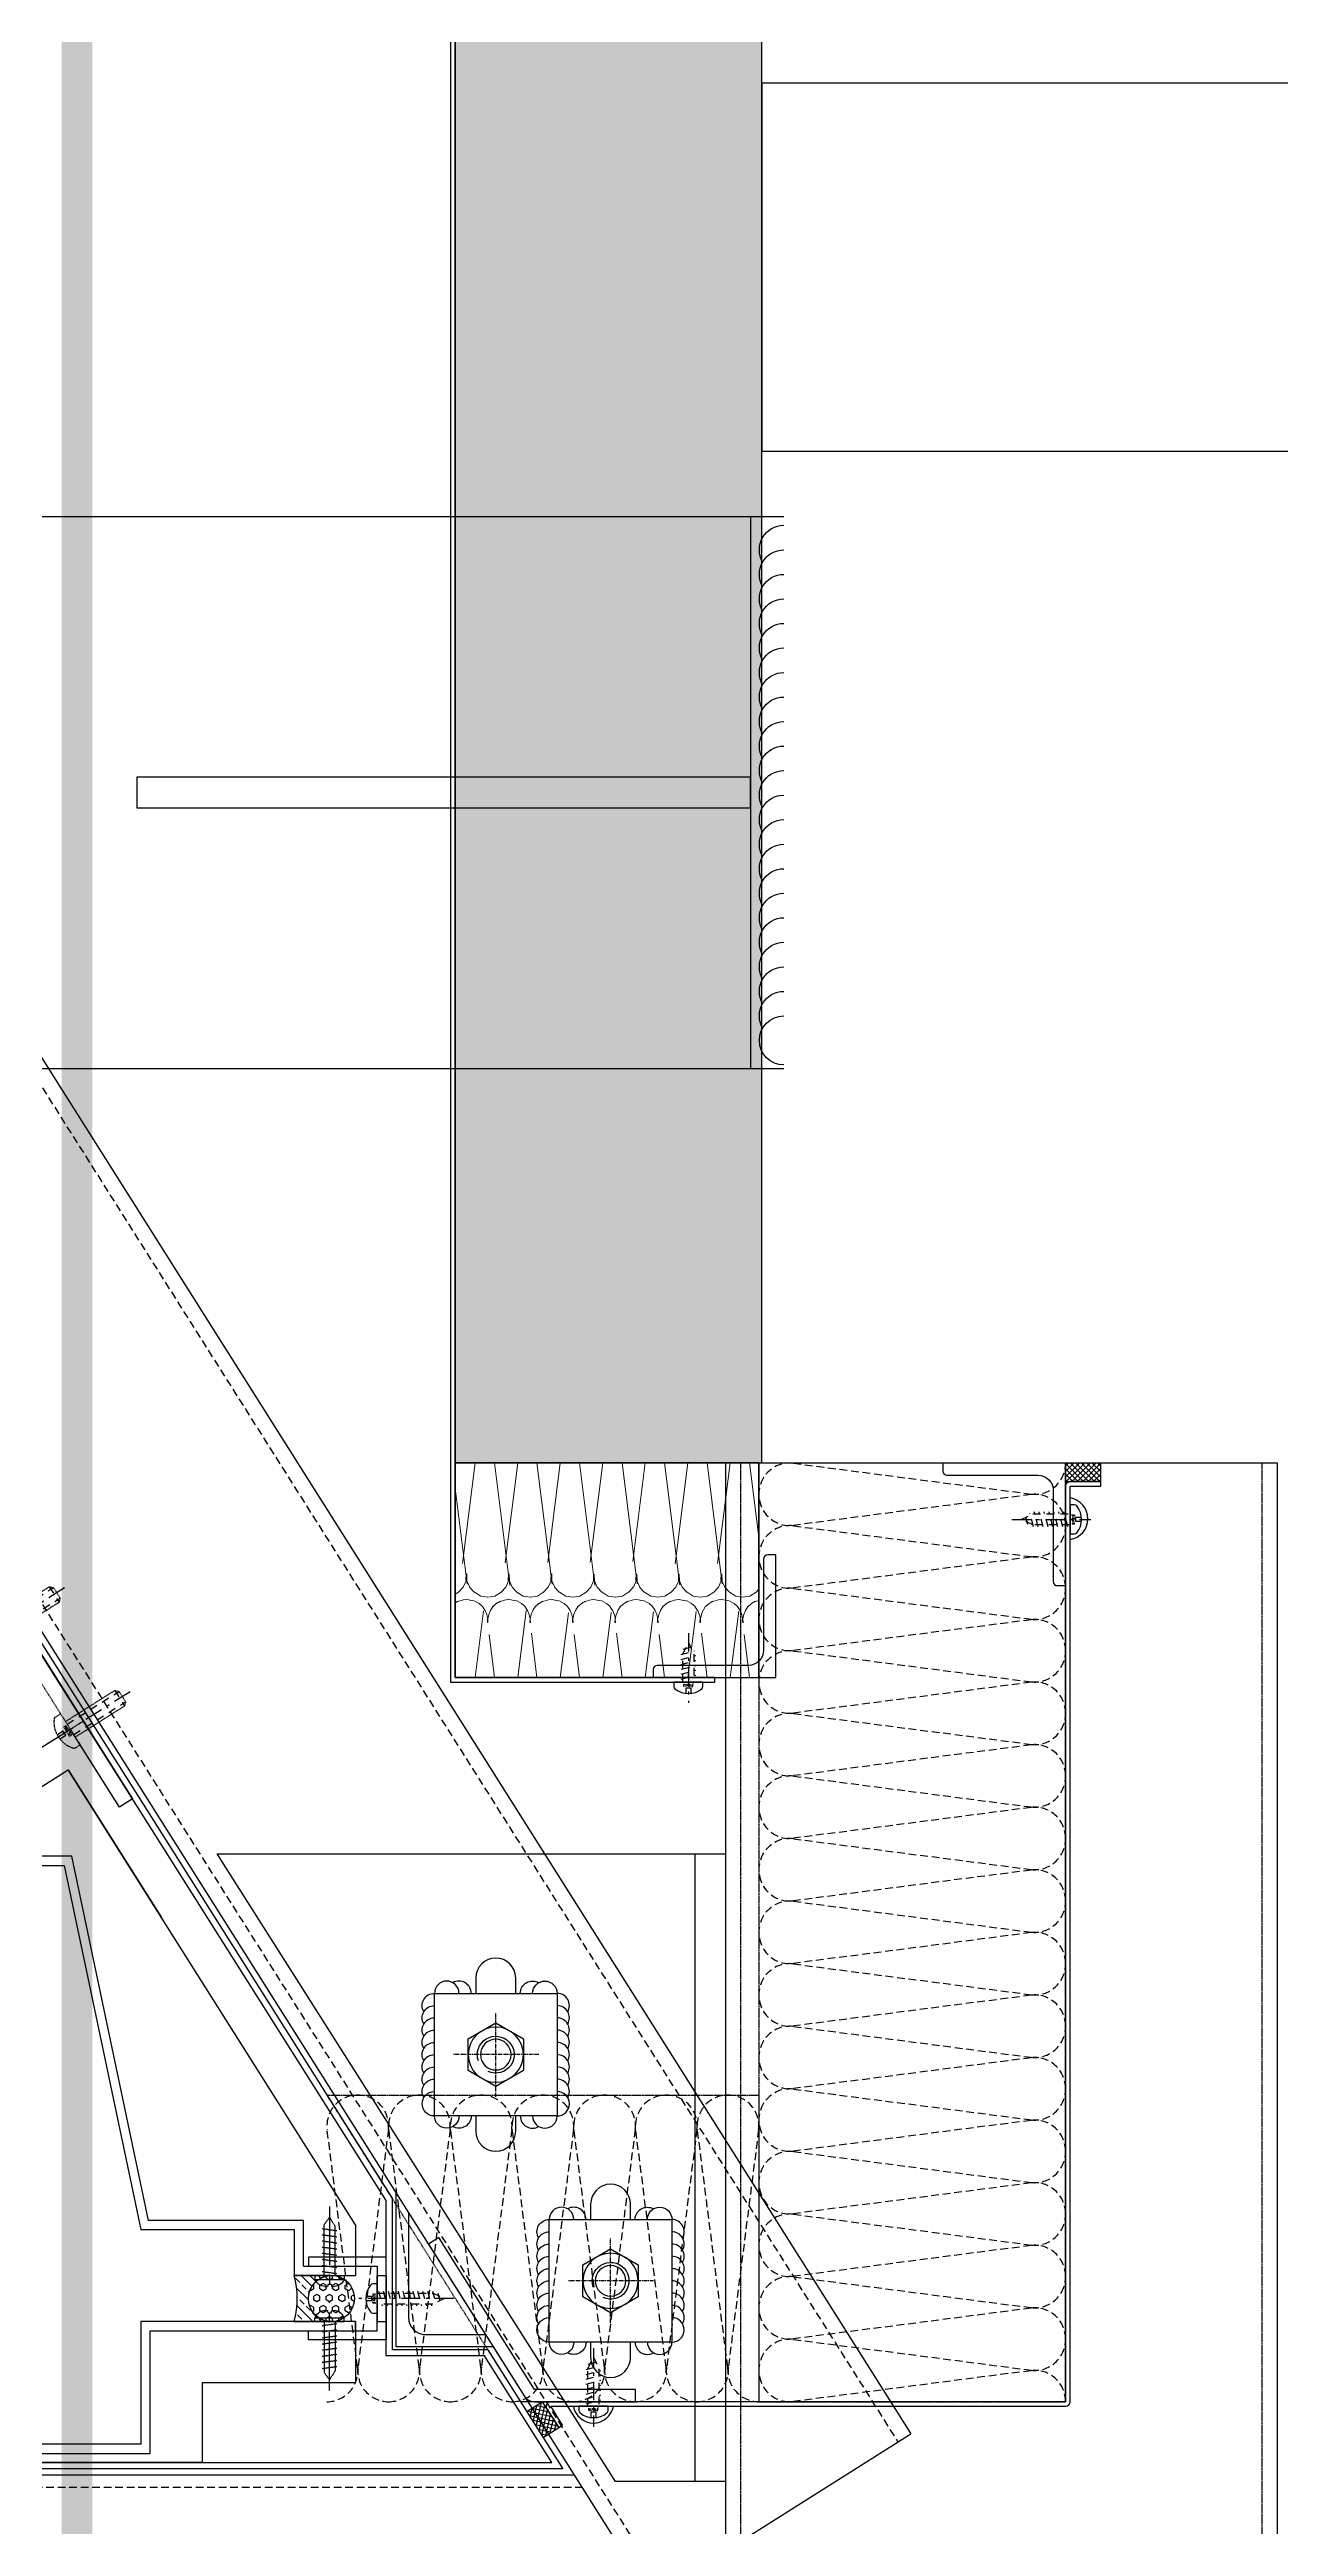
# Model space of a CAD drawing. Header units: millimetres. Extents: x 0 to 119933, y -45162 to 41221.
# Drawn here: x 40557 to 40958, y 7397 to 8205 of the extents above; entities that cross this region are included whole.
import ezdxf
from ezdxf.enums import TextEntityAlignment as Align
from ezdxf.xclip import XClip

# ---------------------------------------------------------------- set-up
doc = ezdxf.new("R2010")
doc.units = ezdxf.units.MM
doc.header["$XCLIPFRAME"] = 0
for name, pattern in [('ACAD_ISO04W100', [30, 24, -3, 0, -3]), ('CENTER', [2, 1.25, -0.25, 0.25, -0.25]), ('CENTER-PISA', [11, 6, -2, 1, -2]), ('CENTER2', [28.575000000000003, 19.05, -3.175, 3.175, -3.175]), ('FT_HIDDEN', [3, 1.5, -1.5]), ('HIDDEN', [0.375, 0.25, -0.125]), ('HIDDEN-PISA', [4.5, 2.5, -2]), ('HIDDEN2', [0.1875, 0.125, -0.0625])]:
    doc.linetypes.add(name, pattern=pattern)
doc.layers.get('DEFPOINTS').update_dxf_attribs({"color": 166})
for name, color, linetype in [('01', 1, 'Continuous'), ('AIX', 9, 'CENTER'), ('AXIS', 1, 'ACAD_ISO04W100'), ('BOLT', 32, 'Continuous'), ('CASTFIX', 1, 'Continuous'), ('CW', 4, 'Continuous'), ('F-Alum', 4, 'Continuous'), ('F-Bolt', 32, 'Continuous'), ('F-Misc', 8, 'Continuous'), ('F-SSTEEL', 3, 'Continuous'), ('F-steel', 3, 'Continuous'), ('F_ALUM', 4, 'Continuous'), ('F_CONC', 7, 'Continuous'), ('F_FIXS', 1, 'Continuous'), ('F_INSU', 8, 'Continuous'), ('F_SEAL', 8, 'Continuous'), ('F_STEL', 3, 'Continuous'), ('HAT', 155, 'Continuous'), ('Hatch', 8, 'Continuous'), ('HIDDEN', 1, 'HIDDEN'), ('INSUL', 8, 'Continuous'), ('SC', 6, 'Continuous'), ('WELDING VW', 8, 'Continuous')]:
    doc.layers.add(name, color=color, linetype=linetype)
doc.styles.add('ROMANS', font='simplex.shx', dxfattribs={"width": 0.8, "bigfont": 'hztxt.shx'})

# ---------------------------------------------------------------- blocks, each defined once
blk = doc.blocks.new('ding1')
at = {"layer": 'CASTFIX', "color": 9, "linetype": 'CENTER2'}
blk.add_line((1214.680535677697, -4175.415606518631), (1214.680535677697, -4204.300201433828), dxfattribs=at)
at = {"layer": 'CASTFIX', "color": 8, "linetype": 'HIDDEN2'}
for p, q in [((1217.080535677697, -4182.623013990795), (1212.280535677697, -4183.266124916723)), ((1212.880535677697, -4181.857616678883), (1214.680535677697, -4178.922834070187)), ((1212.880535677697, -4197.922834070187), (1212.880535677697, -4181.857616678883)), ((1214.680535677697, -4178.922834070187), (1216.480535677697, -4181.33858421964)), ((1216.480535677697, -4197.922834070187), (1216.480535677697, -4181.33858421964)), ((1217.080535677697, -4184.623013990795), (1212.280535677697, -4185.266124916723)), ((1217.080535677697, -4186.623013990795), (1212.280535677697, -4187.266124916723)), ((1217.080535677697, -4188.623013990795), (1212.280535677697, -4189.266124916723)), ((1217.080535677697, -4190.623013990795), (1212.280535677697, -4191.266124916723)), ((1217.080535677697, -4192.623013990795), (1212.280535677697, -4193.266124916723)), ((1217.080535677697, -4194.623013990795), (1212.280535677697, -4195.266124916723)), ((1217.080535677697, -4196.623013990795), (1212.280535677697, -4197.266124916723))]:
    blk.add_line(p, q, dxfattribs=at)
at = {"layer": 'CASTFIX'}
for p, q in [((1209.930535677697, -4197.922834070187), (1209.930535677697, -4199.172834070187)), ((1219.430535677697, -4197.922834070187), (1209.930535677697, -4197.922834070187)), ((1219.430535677697, -4199.172834070187), (1209.930535677697, -4199.172834070187)), ((1214.18056401238, -4200.722834070186), (1213.980558336815, -4201.472834070186)), ((1215.180564012408, -4200.722834070186), (1214.18056401238, -4200.722834070186)), ((1215.180564012408, -4200.722834070186), (1215.380558336844, -4201.472834070186)), ((1219.430535677697, -4197.922834070187), (1219.430535677697, -4199.172834070187)), ((1213.980558336815, -4201.472834070186), (1213.180535677697, -4201.472834070186)), ((1216.180535677697, -4201.472834070186), (1215.380558336844, -4201.472834070186))]:
    blk.add_line(p, q, dxfattribs=at)
for centre, radius, start, end in [((1213.340443233555, -4197.800682089081), 3.675631999908295, 201.9199292038799, 267.5065728459988), ((1216.020628121838, -4197.800682089082), 3.675631999908523, 272.4934271540012, 338.080070796125)]:
    blk.add_arc(centre, radius, start, end, dxfattribs=at)
blk = doc.blocks.new('*U299')
at = {"layer": 'WELDING VW'}
for centre, start in [((4, 4.996003610813204e-16), 180), ((8, 4.996003610813204e-16), 240), ((12, 4.996003610813204e-16), 240), ((16, 4.996003610813204e-16), 240), ((20, 4.996003610813204e-16), 240), ((24, 4.996003610813204e-16), 240), ((28, 4.996003610813204e-16), 240), ((32, 4.996003610813204e-16), 240), ((36, 4.996003610813204e-16), 240), ((40, 4.996003610813204e-16), 240), ((44, 4.996003610813204e-16), 240), ((48, 4.996003610813204e-16), 240), ((52, 4.996003610813204e-16), 240), ((56, 4.996003610813204e-16), 240), ((60, 4.996003610813204e-16), 240), ((64, 4.996003610813204e-16), 240), ((68, 4.996003610813204e-16), 240), ((72, 4.996003610813204e-16), 240), ((76, 4.996003610813204e-16), 240), ((80, 4.996003610813204e-16), 240), ((84, 4.996003610813204e-16), 240)]:
    blk.add_arc(centre, 4, start, 0, dxfattribs=at)
blk = doc.blocks.new('*U363')
at = {"layer": 'INSUL', "lineweight": 0}
h = blk.add_hatch(dxfattribs=at)
h.set_pattern_fill('岩棉', color=256, scale=99.99999999999997, style=0, pattern_type=2)
h.set_pattern_definition([(171.78891, (53.30000799999998, 199.0476189999999), (-673.201724156126, 100.0000024861342), [3.334188999999999, -696.8453999999997]), (146.908661, (56.22287299999998, 197.1428569999999), (-158.400404383208, 100.0000013838884), [3.488732999999999, -729.1451199999998]), (132.32733, (58.39144999999998, 194.761905), (-178.2004572863524, 199.9999991336095), [3.220505999999999, -673.0857999999997]), (114.796992, (59.71145299999998, 191.9047619999999), (-39.60010136608866, 99.99999941106624), [3.147327999999999, -327.32212]), (91.62022409999996, (59.80573899999999, 188.571429), (-19.80005000361191, 599.9999997105076), [3.334667, -696.9452999999999]), (82.82482490000001, (50.09428599999998, 111.428571), (138.6003494418545, 1099.99999703413), [77.75173799999997, -16250.113]), (97.17517500000001, (69.70576499999997, 111.428571), (-138.600352482837, 1099.999996651516), [77.75173799999997, -16250.113]), (88.37977579999999, (59.99431099999998, 188.571429), (19.80004305400807, 599.9999999021458), [3.334667, -696.9452999999999]), (65.203007, (60.08859699999998, 191.9047619999999), (39.60010129581893, 99.99999955872293), [3.147327999999999, -327.32212]), (47.67266910000001, (61.40860099999998, 194.761905), (178.2004567313951, 199.9999997012696), [3.220505999999999, -673.0857999999998]), (33.09133830000001, (63.57717799999998, 197.1428569999999), (158.4004028750618, 100.0000036376688), [3.488732999999999, -729.1451199999998]), (8.211089519999998, (66.50004199999998, 199.0476189999999), (673.2017245654225, 99.99999981557863), [3.334188999999999, -696.8453999999997]), (87.16616460000002, (49.99999999999999, 109.52381), (19.80004178584671, 300.0000003017781), [1.907093999999999, -398.5826499999998]), (103.901385, (50.47142999999998, 107.619048), (-79.2002026466053, 299.999999628344), [1.962234, -410.1069899999999]), (111.603615, (51.22571699999999, 105.714286), (-19.80005052895802, 99.99999996627344), [2.048674999999999, -105.5067399999999]), (122.761347, (52.45143499999999, 103.809524), (-59.40015357165493, 99.99999895630114), [2.265060999999999, -473.3977299999999]), (138.290552, (54.05429599999999, 102.380952), (-118.8003028617563, 100.0000020556397), [2.147087, -448.74108]), (152.003514, (55.84572899999998, 101.428571), (-178.2004575064848, 99.99999862560195), [2.028856999999999, -424.03119]), (166.477202, (57.82573399999998, 100.952381), (-396.0010138359245, 100.0000032088846), [2.036461999999999, -425.6205499999999]), (167.070755, (59.90002499999999, 100.47619), (-415.8010658158153, 99.99999981188664), [2.128248, -444.8038799999999]), (12.9292444, (59.90002499999999, 100.47619), (415.8010659680222, 99.99999935621646), [2.128248, -444.8038799999999]), (13.5227975, (61.97431599999998, 100.952381), (396.0010147085891, 99.99999975312379), [2.036461999999999, -425.6205499999998]), (27.9964853, (63.95432099999999, 101.428571), (198.0005052749504, 100.0000036439554), [2.028856999999999, -424.03119]), (41.709447, (65.74575499999997, 102.380952), (118.8003019456718, 100.0000029682972), [2.147086999999999, -448.7410799999997]), (57.23865219999999, (67.34861599999998, 103.809524), (198.0005044485323, 300.0000016678518), [2.265060999999999, -473.3977299999999]), (68.396384, (68.57433299999998, 105.714286), (19.80005041478078, 100.0000003570638), [2.048674999999999, -105.50674]), (76.098615, (69.32862099999998, 107.619048), (19.80005075413857, 99.99999951570955), [1.962233999999999, -410.1069899999998]), (92.83383529999998, (69.80005099999998, 109.52381), (-19.80005025124201, 299.9999998913793), [1.907094, -398.5826499999999])])
h.paths.add_polyline_path([(0, 0), (623.4363502484192, 0), (623.4363502484192, 99.99999999999997), (0, 99.99999999999997)])
at = {"layer": 'INSUL'}
blk.add_lwpolyline([(0, 0), (623.4363502484192, 0), (623.4363502484192, 99.99999999999997), (0, 99.99999999999997)], close=True, dxfattribs=at)
blk = doc.blocks.new('*U364')
at = {"layer": 'INSUL', "lineweight": 0}
h = blk.add_hatch(dxfattribs=at)
h.set_pattern_fill('岩棉', color=256, scale=70, style=0, pattern_type=2)
h.set_pattern_definition([(171.78891, (37.3100056, 139.3333333), (-471.2412069092884, 70.000001740294), [2.3339323, -487.79178]), (146.908661, (39.3560111, 137.9999999), (-110.8802830682456, 70.00000096872192), [2.4421131, -510.401584]), (132.32733, (40.874015, 136.3333335), (-124.7403201004468, 139.9999993935267), [2.2543542, -471.16006]), (114.796992, (41.7980171, 134.3333334), (-27.72007095626207, 69.99999958774639), [2.2031296, -229.125484]), (91.62022409999996, (41.8640173, 132.0000003), (-13.86003500252834, 419.9999997973554), [2.3342669, -487.86171]), (82.82482490000001, (35.0660002, 77.9999997), (97.02024460929817, 769.999997923891), [54.4262166, -11375.0791]), (97.17517500000001, (48.7940355, 77.9999997), (-97.02024673798594, 769.9999976560615), [54.4262166, -11375.0791]), (88.37977579999999, (41.9960177, 132.0000003), (13.86003013780565, 419.9999999315021), [2.3342669, -487.86171]), (65.203007, (42.0620179, 134.3333334), (27.72007090707326, 69.99999969110607), [2.2031296, -229.125484]), (47.67266910000001, (42.9860207, 136.3333335), (124.7403197119766, 139.9999997908888), [2.2543542, -471.16006]), (33.09133830000001, (44.5040246, 137.9999999), (110.8802820125433, 70.00000254636815), [2.4421131, -510.401584]), (8.21108952, (46.5500294, 139.3333333), (471.2412071957959, 69.99999987090507), [2.3339323, -487.79178]), (87.16616460000002, (35, 76.666667), (13.8600292500927, 210.0000002112447), [1.3349658, -279.0078549999999]), (103.901385, (35.330001, 75.3333336), (-55.44014185262373, 209.9999997398409), [1.3735638, -287.074893]), (111.603615, (35.8580019, 74.00000019999999), (-13.86003537027062, 69.99999997639142), [1.4340725, -73.85471799999998]), (122.761347, (36.7160045, 72.6666668), (-41.58010750015846, 69.99999926941082), [1.5855427, -331.378411]), (138.290552, (37.8380072, 71.6666664), (-83.16021200322942, 70.00000143894783), [1.5029609, -314.118756]), (152.003514, (39.0920103, 70.9999997), (-124.7403202545394, 69.99999903792138), [1.4201999, -296.8218330000001]), (166.477202, (40.4780138, 70.6666667), (-277.2007096851472, 70.00000224621921), [1.4255234, -297.934385]), (167.070755, (41.9300175, 70.33333300000001), (-291.0607460710708, 69.99999986832067), [1.4897736, -311.362716]), (12.9292444, (41.9300175, 70.33333300000001), (291.0607461776156, 69.99999954935154), [1.4897736, -311.362716]), (13.5227975, (43.3820212, 70.6666667), (277.2007102960125, 69.99999982718667), [1.4255234, -297.934385]), (27.99648529999999, (44.76802470000001, 70.9999997), (138.6003536924653, 70.00000255076881), [1.4201999, -296.8218330000001]), (41.70944699999999, (46.0220285, 71.6666664), (83.16021136197025, 70.00000207780806), [1.5029609, -314.118756]), (57.23865219999999, (47.14403119999999, 72.6666668), (138.6003531139726, 210.0000011674963), [1.5855427, -331.378411]), (68.396384, (48.0020331, 74.00000019999999), (13.86003529034655, 70.00000024994469), [1.4340725, -73.854718]), (76.098615, (48.5300347, 75.3333336), (13.860035527897, 69.9999996609967), [1.3735638, -287.0748929999999]), (92.83383529999998, (48.8600357, 76.666667), (-13.86003517586941, 209.9999999239656), [1.3349658, -279.007855])])
h.paths.add_polyline_path([(0, 0), (99.02631066171114, 0), (99.02631066171114, 70), (0, 70)])
at = {"layer": 'INSUL'}
blk.add_lwpolyline([(0, 0), (99.02631066171114, 0), (99.02631066171114, 70), (0, 70)], close=True, dxfattribs=at)
blk = doc.blocks.new('A$C4B413A4C')
at = {"layer": 'CW'}
for points in [[(529.9999986661132, 39.43024974725267), (-10.45644531300059, 895.152951807715), (-55.73204417759553, 895.152951807715), (-55.73204417759553, 951.9999999572756)], [(-53.73204417759553, 949.9999999572756), (-53.73204417759553, 897.152951807715), (-9.354107939492678, 897.152951807715), (531.9999986661132, 40.00895059014147)], [(519.9999987154733, 8.521456038579345e-07), (449.999998843763, 7.369671948254108e-07), (449.9999989094213, -39.99999926298915), (399.9999990379438, -39.99999934487278), (369.9999990495853, 6.059563020244241e-07), (0, 0), (75.78947368590161, -119.9999998758722), (627.5286704770988, -119.999999156571), (627.5286704644968, -99.99999983853195)], [(624.5286704644968, -99.9999998385465), (624.5286704644968, -116.9999998040585), (77.44297970080515, -116.9999998040585), (5.442979742860189, -2.999999991079676), (368.4999990521756, -2.99999939648842), (398.499999040534, -42.99999934733205), (452.9999989143398, -42.99999925808515), (452.9999988486816, -2.999999258114258), (519.9999987203919, -2.999999176230631), (519.9999987154733, 8.188653737306595e-07)], [(519.9999987154733, 8.188653737306595e-07), (519.9999987483898, -19.99999914837827), (469.9999988765921, -19.99999923027644), (469.9999989422504, -45.9999998385465), (379.4999994044192, -45.9999998385465), (359.9999990669021, -19.9999994104146), (36.28653161900002, -19.99999994056998), (86.81284739740659, -99.99999983853195), (627.5286704644968, -99.9999998385465)], [(634.6002665214764, -93.99999983853195), (270.284532942751, -93.99999983853195), (270.284532942751, -93.99999983853195), (100.1139349924633, -93.99999983853195), (100.1139349924633, -45.99999983853195), (583.9559458300937, -45.9999998385465), (561.9956123513984, -11.2294718674093)], [(563.0979497248773, -9.229471867409302), (587.5845989957452, -47.9999998385465), (102.1139349924633, -47.99999983853195), (102.1139349924633, -91.99999983853195), (268.284532942751, -91.99999983853195), (268.284532942751, -91.99999983853195), (636.6002665214764, -91.99999983853195)]]:
    blk.add_lwpolyline(points, dxfattribs=at)
at = {"layer": 'F-Alum', "color": 8, "linetype": 'HIDDEN', "ltscale": 10}
blk.add_line((104.1139349924633, -53.99999983853195), (593.7395679535402, -53.99999983853195), dxfattribs=at)
at = {"layer": 'F-SSTEEL'}
blk.add_line((104.1139349924633, -49.99999983853195), (591.2132521613967, -49.9999998385465), dxfattribs=at)
at = {"layer": 'F-Misc', "ltscale": 0.1, "extrusion": (0, 0, -1), "xscale": -1, "zscale": -1, "rotation": 180}
blk.add_blockref('ding1', (-1726.180350647395, -4197.922833239834), dxfattribs=at)
blk = doc.blocks.new('#10x16_Pan')
at = {"color": 8, "linetype": 'HIDDEN-PISA'}
for p, q in [((0.8138438763298268, 2.400000000000318), (2.099999999999227, -2.399999999999693)), ((2.41384387632985, 2.400000000000318), (3.69999999999925, -2.399999999999693)), ((4.013843876329872, 2.400000000000318), (5.299999999999272, -2.399999999999693)), ((5.613843876329895, 2.400000000000318), (6.899999999999295, -2.399999999999693)), ((7.213843876329918, 2.400000000000318), (8.499999999999318, -2.399999999999693)), ((8.81384387632994, 2.400000000000318), (10.09999999999934, -2.399999999999693)), ((10.41384387632996, 2.400000000000318), (11.69999999999936, -2.399999999999693)), ((12.01384387632999, 2.400000000000318), (13.19201573850921, -1.996997249700655)), ((13.79835977367821, 1.711377296292767), (14.61269961616347, -1.327780370489904))]:
    blk.add_line(p, q, dxfattribs=at)
at = {"color": 0, "linetype": 'ByBlock'}
blk.add_lwpolyline([(0, 4.749999999999886), (-1.390168594290003, 4.749999999999886, 0.2285372899447186), (-2.172696025254254, 4.372616109497017, 0.3492883748538538), (-2.172696025254254, -4.372616109497244, 0.2285372899447485), (-1.390168594289833, -4.750000000000114), (0, -4.749999999999886)], format="xyb", close=True, dxfattribs=at)
at = {"color": 8, "linetype": 'HIDDEN-PISA'}
for points in [[(-3.659838021111909, 0.7499999999998863), (-1.849999999999966, 0.7499999999998863), (-1.850000000000023, -0.7500000000001137), (-3.659838021111909, -0.7500000000001137)], [(-6.252776074688882e-13, 1.790000000000305), (12.19999999999936, 1.790000000000305), (15.99999999999937, 2.842170943040401e-13), (12.19999999999925, -1.789999999999736), (-6.252776074688882e-13, -1.789999999999736)]]:
    blk.add_lwpolyline(points, dxfattribs=at)
at = {"layer": 'AXIS', "color": 8, "linetype": 'CENTER-PISA'}
blk.add_line((18.989094196, 2.842170943040401e-13), (-6.70000000000033, 2.842170943040401e-13), dxfattribs=at)
at = {"layer": 'DEFPOINTS', "color": 8, "linetype": 'ByBlock', "style": 'ROMANS', "width": 0.8}
blk.add_text('#10x16', height=0.75, rotation=90, dxfattribs=at).set_placement((-1, 2.273736754432321e-13), align=Align.MIDDLE)
blk = doc.blocks.new('EA040x040x04')
at = {"color": 0}
blk.add_lwpolyline([(0, 40), (0, 0), (40, 0), (40, 2.666666666666668, 0.414213562373095), (38.66666666666666, 4), (9, 4, -0.414213562373095), (4, 8.999999999999986), (4, 38.66666666666666, 0.414213562373095), (2.666666666666668, 40)], format="xyb", close=True, dxfattribs=at)
blk = doc.blocks.new('is')
at = {"color": 8, "linetype": 'HIDDEN'}
blk.add_lwpolyline([(2, 0, 0.4517184411411627), (1.007969270657643, -1.125996158832205), (1.992030729342357, -8.874003841167799, -1.135041612651112), (0.00796927065764308, -8.874003841167793), (0.9920307293423569, -1.125996158832205, 0.4517184411411628), (0, 0)], format="xyb", dxfattribs=at)
blk = doc.blocks.new('A$C57586234')
at = {"layer": 'F_SEAL'}
h = blk.add_hatch(dxfattribs=at)
h.set_pattern_fill('ANSI37', color=8, scale=10)
h.set_pattern_definition([(45, (-238997.5220559463, 80240.72543802661), (-0.8838834764831844, 0.8838834764831844), []), (135, (-238997.5220559463, 80240.72543802661), (-0.8838834764831844, -0.8838834764831843), [])])
edge = h.paths.add_edge_path()
edge.add_line((-146.6524215860118, 2.328306436538696e-10), (-158.1524215860118, 2.328306436538696e-10))
edge.add_line((-158.1524215860118, 2.328306436538696e-10), (-158.1524215860118, -7.499999999767169))
edge.add_arc((-156.6524215860118, -7.499999999767169), 1.5, 90, 180, ccw=False)
edge.add_line((-156.6524215860118, -5.999999999767169), (-146.6524215860118, -5.999999999767169))
edge.add_line((-146.6524215860118, -5.999999999767169), (-146.6524215860118, 2.328306436538696e-10))
h = blk.add_hatch(dxfattribs=at)
h.set_pattern_fill('ANSI37', color=8, scale=10)
h.set_pattern_definition([(347.2756443419844, (-314.8853202029713, -300.6207425035973), (0.2753260887100652, 1.219301252716332), []), (77.27564434198442, (-314.8853202029713, -300.6207425035973), (-1.219301252716332, 0.2753260887100653), [])])
h.paths.add_polyline_path([(-323.4028720983479, -314.6088896055735), (-328.7011265124893, -306.2199867920863), (-333.7740599291283, -309.4239447428408), (-328.4758055149869, -317.8128475563281)])
at = {"layer": 'F_INSU', "color": 8, "linetype": 'HIDDEN', "elevation": -1.631709173333107e-08}
blk.add_lwpolyline([(-258.1524215860118, -306.1540005775896), (-158.1524215860118, -306.1540005775896), (-158.1524215860118, 2.328306436538696e-10), (-258.1524215860118, 2.328306436538696e-10)], close=True, dxfattribs=at)
blk.add_lwpolyline([(-258.1524215860118, -206.1540005775896), (-258.1524215860118, -306.1540005775896), (-335.8392878251325, -306.1540005775896), (-398.9971826288674, -206.1540005775896), (-258.1524215860118, -206.1540005775896)], dxfattribs=at)
at = {"layer": 'F_SEAL', "color": 8, "elevation": -1.631709173333107e-08}
blk.add_lwpolyline([(-146.6524215860118, 2.328306436538696e-10), (-158.1524215860118, 2.328306436538696e-10), (-158.1524215860118, -7.499999999767169, -0.4142135623730951), (-156.6524215860118, -5.999999999767169), (-146.6524215860118, -5.999999999767169)], format="xyb", close=True, dxfattribs=at)
at = {"layer": 'F_SEAL', "color": 8}
blk.add_lwpolyline([(-323.4028720983479, -314.6088896055735), (-328.7011265124893, -306.2199867920863), (-333.7740599291283, -309.4239447428408), (-328.4758055149869, -317.8128475563281)], close=True, dxfattribs=at)
at = {"layer": 'F_SEAL'}
for centre, radius, start, end in [((-157.7141315860208, -18.17655066632142, -0.2748922128425049), 6.851133542342539, 278.9149703062, 81.08502969379998), ((-312.1130406397278, -306.4547350761568), 6.642163662226744, 190.4019978009545, 349.5980021990455)]:
    blk.add_arc(centre, radius, start, end, dxfattribs=at)
at = {"layer": 'F_STEL'}
for points in [[(-146.6524215860118, -5.999999999767169), (-156.6524215860118, -5.999999999767169, 0.414213562373095), (-158.1524215860118, -7.499999999767169), (-158.1524215860118, -306.1540005775896), (-326.0213121419656, -306.1540005778224, 0.5906662055394172), (-327.2895454961399, -308.4549900655256), (-323.4028720983188, -314.608889605588), (-322.1346387441736, -313.807900117914), (-326.0213121419947, -307.6540005778224), (-158.1524215860118, -307.6540005775896, 0.414213562373095), (-156.6524215860118, -306.1540005775896), (-156.6524215860118, -7.499999999767169), (-146.6524215860118, -7.499999999767169)], [(-331.2691178084351, -302.1540005777933), (-362.5345374821045, -252.6504194800073), (-365.9164930932166, -254.7863914471673), (-334.6510734196345, -304.2899725449679, 0.2573348154603173), (-331.2691178085224, -306.1540005777933), (-298.4213176251506, -306.1540005777933), (-298.4213176251506, -302.1540005777933)]]:
    blk.add_lwpolyline(points, format="xyb", close=True, dxfattribs=at)
at = {"layer": 'F_FIXS'}
for p, rotation in [((-156.6524215860118, -18.37313314828498, -0.2748922128425049), 180), ((-312.0918578777928, -307.6540005778224), 90)]:
    blk.add_blockref('#10x16_Pan', p, dxfattribs=dict(at, rotation=rotation))
at = {"layer": 'F_STEL', "rotation": 180}
blk.add_blockref('EA040x040x04', (-158.1524215860118, 2.328306436538696e-10, -0.2748922128425049), dxfattribs=at)
at = {"layer": 'INSUL', "xscale": 10.20513335259408, "yscale": 10, "zscale": 10.20513335259408, "rotation": 270, "row_count": 1, "column_count": 15, "row_spacing": 0, "column_spacing": 20.41026670518816}
blk.add_blockref('is', (-158.1524215860118, 2.328306436538696e-10, -0.2748922291595967), dxfattribs=at)
at = {"layer": 'INSUL'}
ref = blk.add_blockref('is', (-258.1524215860118, -306.1540005775896, -1.631709173333107e-08), dxfattribs=dict(at, xscale=10.06034007448969, yscale=10, zscale=10.06034007448969, rotation=180, row_count=1, column_count=7, row_spacing=0, column_spacing=20.12068014897938))
XClip(ref).set_block_clipping_path([(3.637978807091713e-12, -10.00000000000091), (3.637978807091713e-12, -9.094947017729282e-13), (7.722091466486745, -9.094947017729282e-13), (14, -10.00000000000091)])
blk = doc.blocks.new('#10x13_Pan')
at = {"color": 8, "linetype": 'HIDDEN-PISA'}
for p, q in [((1.013843876329872, 2.400000000000318), (2.299999999999272, -2.399999999999693)), ((2.613843876329895, 2.400000000000318), (3.899999999999295, -2.399999999999693)), ((4.213843876329918, 2.400000000000318), (5.499999999999318, -2.399999999999693)), ((5.81384387632994, 2.400000000000318), (7.099999999999341, -2.399999999999693)), ((7.413843876329963, 2.400000000000318), (8.699999999999363, -2.399999999999693)), ((9.013843876329986, 2.400000000000318), (10.19201573850921, -1.996997249700655)), ((10.79835977367821, 1.711377296292767), (11.61269961616347, -1.327780370489904))]:
    blk.add_line(p, q, dxfattribs=at)
at = {"color": 0, "linetype": 'ByBlock'}
blk.add_lwpolyline([(0, 4.749999999999886), (-1.390168594290003, 4.749999999999886, 0.2285372899447186), (-2.172696025254254, 4.372616109497017, 0.3492883748538538), (-2.172696025254254, -4.372616109497244, 0.2285372899447485), (-1.390168594289833, -4.750000000000114), (0, -4.749999999999886)], format="xyb", close=True, dxfattribs=at)
at = {"color": 8, "linetype": 'HIDDEN-PISA'}
for points in [[(-3.659838021111909, 0.7499999999998863), (-1.849999999999966, 0.7499999999998863), (-1.850000000000023, -0.7500000000001137), (-3.659838021111909, -0.7500000000001137)], [(-6.252776074688882e-13, 1.790000000000305), (9.199999999999363, 1.790000000000305), (12.99999999999937, 2.842170943040401e-13), (9.19999999999925, -1.789999999999736), (-6.252776074688882e-13, -1.789999999999736)]]:
    blk.add_lwpolyline(points, dxfattribs=at)
at = {"layer": 'AXIS', "color": 8, "linetype": 'CENTER-PISA'}
blk.add_line((15.989094196, 2.842170943040401e-13), (-6.700000000000273, 2.842170943040401e-13), dxfattribs=at)
at = {"layer": 'DEFPOINTS', "color": 8, "linetype": 'ByBlock', "style": 'ROMANS', "width": 0.8}
blk.add_text('#10x13', height=0.75, rotation=90, dxfattribs=at).set_placement((-1, 2.273736754432321e-13), align=Align.MIDDLE)
blk = doc.blocks.new('*U372')
at = {"layer": 'AIX'}
for p, q in [((-1.4210854715202e-14, -13.78460969082656), (-1.4210854715202e-14, 13.7846096908265)), ((-14.00000000000001, 0), (13.99999999999999, 0))]:
    blk.add_line(p, q, dxfattribs=at)
at = {"layer": 'SC'}
blk.add_lwpolyline([(8.999999999999986, 5.196152422706604), (-1.4210854715202e-14, 10.39230484541324), (-9.000000000000014, 5.196152422706604), (-9.000000000000014, -5.19615242270666), (-1.4210854715202e-14, -10.39230484541329), (8.999999999999986, -5.19615242270666)], close=True, dxfattribs=at)
for centre, radius in [((-1.4210854715202e-14, 0), 8.999999999999975), ((-1.4210854715202e-14, -2.842170943040401e-14), 5)]:
    blk.add_circle(centre, radius, dxfattribs=at)
blk.add_arc((-1.4210854715202e-14, -2.842170943040401e-14), 6, 339.9386751139761, 294.2424867200839, dxfattribs=at)
blk = doc.blocks.new('*U373')
at = {"layer": 'WELDING VW'}
for centre, end in [((4, -4.996003610813204e-16), 180), ((8, -4.996003610813204e-16), 120)]:
    blk.add_arc(centre, 4, 0, end, dxfattribs=at)
blk = doc.blocks.new('*U374')
at = {"layer": 'WELDING VW'}
for centre, start in [((4, 4.996003610813204e-16), 180), ((8, 4.996003610813204e-16), 240), ((12, 4.996003610813204e-16), 240), ((16, 4.996003610813204e-16), 240), ((20, 4.996003610813204e-16), 240), ((24, 4.996003610813204e-16), 240), ((28, 4.996003610813204e-16), 240), ((32, 4.996003610813204e-16), 240), ((36, 4.996003610813204e-16), 240)]:
    blk.add_arc(centre, 4, start, 0, dxfattribs=at)
blk = doc.blocks.new('*U135')
at = {"layer": 'HAT'}
h = blk.add_hatch(dxfattribs=at)
h.set_pattern_fill('ANSI33', color=256, scale=1.249999999881159)
h.set_pattern_definition([(44.99999999999999, (-107400.156928234, -29806.05478218766), (-2.806330037567305, 2.806330037567304), []), (44.99999999999999, (-107397.3505969843, -29806.05478218766), (-2.806330037567305, 2.806330037567304), [1.98437499981134, -0.9921874999056702])])
edge = h.paths.add_edge_path()
edge.add_arc((7.499999999286955, 27.70590249911844), 28.70308403778176, 254.8530260690202, 285.14697393097975, ccw=False)
edge.add_line((0, 8.881784192779181e-16), (0, -11.86693089836764))
edge.add_arc((7.499999999286955, -12.25733572570671), 7.510154187399483, 2.979783772836811, 177.0202162271633, ccw=False)
edge.add_line((14.99999999857391, -11.86693089836764), (14.99999999857391, 0))
h = blk.add_hatch(dxfattribs=at)
h.set_pattern_fill('HEX', color=256, scale=1.249999999881159)
h.set_pattern_definition([(0, (-107400.156928234, -29806.05478218766), (0, 2.062222499803938), [1.190624999886804, -2.381249999773608]), (120, (-107400.156928234, -29806.05478218766), (-1.785937073086061, -1.031111249901969), [1.190624999886802, -2.381249999773604]), (59.99999999999999, (-107398.9663032341, -29806.05478218766), (-1.785937073086061, 1.03111124990197), [1.190624999886804, -2.381249999773608])])
edge = h.paths.add_edge_path()
edge.add_arc((7.499999999286955, -12.25733572570671), 7.510154187399483, 0, 360)
at = {"layer": '01'}
blk.add_lwpolyline([(14.99999999857391, 8.881784192779181e-16, -0.1329575385010826), (0, 8.881784192779181e-16), (0, -11.86693089836764, -0.9492999147649731), (14.99999999857391, -11.86693089836764)], format="xyb", close=True, dxfattribs=at)
blk.add_circle((7.499999999286955, -12.25733572570671), 7.510154187399483, dxfattribs=at)
blk = doc.blocks.new('#10x22_Pan')
at = {"color": 8, "linetype": 'HIDDEN-PISA'}
for p, q in [((0.4138438763297358, 2.399999999999967), (1.699999999999136, -2.400000000000044)), ((2.013843876329759, 2.399999999999967), (3.299999999999159, -2.400000000000044)), ((3.613843876329781, 2.399999999999967), (4.899999999999181, -2.400000000000044)), ((5.213843876329804, 2.399999999999967), (6.499999999999204, -2.400000000000044)), ((6.813843876329827, 2.399999999999967), (8.099999999999227, -2.400000000000044)), ((8.41384387632985, 2.399999999999967), (9.69999999999925, -2.400000000000044)), ((10.01384387632987, 2.399999999999967), (11.29999999999927, -2.400000000000044)), ((11.6138438763299, 2.399999999999967), (12.8999999999993, -2.400000000000044)), ((13.21384387632992, 2.399999999999967), (14.49999999999932, -2.400000000000044)), ((14.81384387632994, 2.399999999999967), (16.09999999999934, -2.400000000000044)), ((16.41384387632996, 2.399999999999967), (17.69999999999936, -2.400000000000044)), ((18.01384387632999, 2.399999999999967), (19.19201573850921, -1.996997249701007)), ((19.79835977367821, 1.711377296292415), (20.61269961616347, -1.327780370490256))]:
    blk.add_line(p, q, dxfattribs=at)
at = {"color": 0, "linetype": 'ByBlock'}
blk.add_lwpolyline([(0, 4.749999999999535), (-1.390168594290003, 4.749999999999535, 0.2285372899447186), (-2.172696025254254, 4.372616109496665, 0.3492883748538538), (-2.172696025254254, -4.372616109497596, 0.2285372899447485), (-1.390168594289833, -4.750000000000465), (0, -4.750000000000238)], format="xyb", close=True, dxfattribs=at)
at = {"color": 8, "linetype": 'HIDDEN-PISA'}
for points in [[(-3.659838021111909, 0.7499999999995348), (-1.849999999999966, 0.7499999999995348), (-1.850000000000023, -0.7500000000004652), (-3.659838021111909, -0.7500000000004652)], [(-6.252776074688882e-13, 1.789999999999953), (18.19999999999936, 1.789999999999953), (21.99999999999937, -6.723788192886104e-14), (18.19999999999925, -1.790000000000088), (-6.252776074688882e-13, -1.790000000000088)]]:
    blk.add_lwpolyline(points, dxfattribs=at)
at = {"layer": 'AXIS', "color": 8, "linetype": 'CENTER-PISA'}
blk.add_line((24.989094196, -6.723788192886104e-14), (-6.700000000000216, 1.802724636235098e-14), dxfattribs=at)
at = {"layer": 'DEFPOINTS', "color": 8, "linetype": 'ByBlock', "style": 'ROMANS', "width": 0.8}
blk.add_text('#10x22', height=0.75, rotation=90, dxfattribs=at).set_placement((-1, -1.240813007896691e-13), align=Align.MIDDLE)
blk = doc.blocks.new('A$C5CF849BA')
at = {"layer": 'CW'}
for points in [[(79.99999982235022, 9.681389201432467e-08), (79.99999982235022, 21.00000009674113), (54.6493394387071, 21.00000009674113), (54.6493394387071, 18.00000009679934), (76.99999982235022, 18.00000009675568), (76.99999982235022, 9.681389201432467e-08)], [(79.99999982235022, 15.00000006712798), (79.99999982235022, -5.999999932799255), (54.6493394387071, -5.999999932799255), (54.6493394387071, -2.999999932857463), (76.99999982235022, -2.999999932813807), (76.99999982235022, 15.00000006712798)]]:
    blk.add_lwpolyline(points, close=True, dxfattribs=at)
at = {"layer": 'F_ALUM'}
for points in [[(111.9956135075772, -11.2294726043765), (79.99999982235022, -11.2294726043765), (79.99999982235022, 39.43024901028548)], [(113.0979508811142, -9.229472604376497), (81.99999982235022, -9.229472604376497), (81.99999982235022, 40.00894985317427)]]:
    blk.add_lwpolyline(points, dxfattribs=at)
at = {"layer": 'F_STEL'}
blk.add_lwpolyline([(114.8318672026508, -8.229472604376497), (83.25291980081238, -8.229472604376497), (83.25291980081238, 41.7705273955944)], dxfattribs=at)
blk.add_lwpolyline([(87.25291980081238, 35.4371940689598), (87.25291980081238, 1.270527395623503, 0.414213562373095), (92.75291980081238, -4.229472604376497), (112.3055514104781, -4.229472604376497)], format="xyb", dxfattribs=at)
at = {"rotation": 90}
blk.add_blockref('*U135', (49.84902752371272, 8.189817890524864e-08), dxfattribs=at)
at = {"layer": 'F-Misc', "ltscale": 0.1, "extrusion": (0, 0, -1), "zscale": -1}
blk.add_blockref('ding1', (-1276.180351802817, 4212.922834153753), dxfattribs=at)
at = {"layer": 'F-Misc', "ltscale": 0.1, "extrusion": (0, 0, -1), "xscale": -1, "zscale": -1, "rotation": 180}
blk.add_blockref('ding1', (-1276.180351803632, -4197.922833976801), dxfattribs=at)
at = {"layer": 'F_FIXS'}
blk.add_blockref('#10x22_Pan', (76.99999982235022, 7.500000081970938), dxfattribs=at)
blk = doc.blocks.new('M6x20_Pan')
at = {"color": 8, "linetype": 'HIDDEN-PISA'}
for p, q in [((1.13686837721616e-13, 1.999999999999886), (20.00000000000011, 2.000000000000114)), ((19.00000000000023, -3.000000000000114), (19.0000000000004, 2.999999999999659)), ((1.13686837721616e-13, -2.000000000000114), (20.00000000000011, -2.000000000000341))]:
    blk.add_line(p, q, dxfattribs=at)
at = {"color": 0, "linetype": 'ByBlock'}
blk.add_lwpolyline([(5.684341886080801e-14, 5.999999999999886), (-1.838248336817855, 5.999999999999659, 0.2271033335269274), (-2.617369142194775, 5.626873807574043, 0.3523503326370215), (-2.617369142194832, -5.626873807574043, 0.227103333526957), (-1.838248336817799, -5.999999999999886), (-5.684341886080801e-14, -5.999999999999886)], format="xyb", close=True, dxfattribs=at)
at = {"color": 8, "linetype": 'HIDDEN-PISA'}
blk.add_lwpolyline([(-4.568611867420884, 0.7499999999998863), (-2.300000000000068, 0.7499999999998863), (-2.300000000000125, -0.7500000000001137), (-4.568611867420941, -0.7500000000001137)], dxfattribs=at)
at = {"color": 8, "linetype": 'ByBlock'}
blk.add_lwpolyline([(1.13686837721616e-13, -3.000000000000114), (19.0000000000004, -3.000000000000341), (20.00000000000057, -1.999999999999432), (19.99999999999966, 2.000000000000114), (19.0000000000004, 3.000000000000114), (1.13686837721616e-13, 2.999999999999886)], dxfattribs=at)
at = {"layer": 'AXIS', "color": 8, "linetype": 'CENTER-PISA'}
blk.add_line((23.00000000000011, -1.13686837721616e-13), (-7.600000000000023, -1.13686837721616e-13), dxfattribs=at)
at = {"layer": 'DEFPOINTS', "color": 8, "style": 'ROMANS', "width": 0.8}
blk.add_text('M6x20', height=1, rotation=90, dxfattribs=at).set_placement((-1, 1.13686837721616e-13), align=Align.MIDDLE)
blk = doc.blocks.new('A$C061C2369')
at = {"layer": 'F_ALUM', "color": 8, "linetype": 'HIDDEN'}
blk.add_line((-40, -5), (20, -4.999999999883585), dxfattribs=at)
at = {"layer": 'F_ALUM'}
for points in [[(-40, -5), (-50, -5), (-50, 2.91038304567337e-11), (50, 2.91038304567337e-11), (50, -5), (20, -4.999999999970896)], [(-40, -5), (-40.00000000005821, -12.6747989950527)], [(20, -4.999999999883585), (20.0000000000291, -30.16990698871086)]]:
    blk.add_lwpolyline(points, dxfattribs=at)
at = {"layer": 'F_ALUM', "color": 8, "linetype": 'HIDDEN'}
blk.add_lwpolyline([(-40, 2.91038304567337e-11), (20, 8.731149137020111e-11), (20, -39.76167271510349), (-40, -39.7616727151908)], close=True, dxfattribs=at)
at = {"layer": 'F_FIXS', "color": 8, "linetype": 'HIDDEN', "xscale": -0.9999999999999998, "rotation": 270}
for p in [(-20, -4.999999999970896), (20, -5)]:
    blk.add_blockref('M6x20_Pan', p, dxfattribs=at)
blk = doc.blocks.new('M8_Nut_Plan')
at = {"color": 0, "linetype": 'ByBlock', "flags": 128}
blk.add_lwpolyline([(6.5, 3.752776749732675), (0, 7.505553499465123), (-6.5, 3.752776749732675), (-6.5, -3.752776749732448), (0, -7.505553499465123), (6.5, -3.752776749732448)], close=True, dxfattribs=at)
at = {"color": 0, "linetype": 'ByBlock'}
for radius in [6.5, 4]:
    blk.add_circle((0, 0), radius, dxfattribs=at)
at = {"color": 8, "linetype": 'ByBlock'}
blk.add_arc((0, 0), 3, 247.4999999999943, 202.4999999999985, dxfattribs=at)
at = {"layer": 'AXIS', "color": 8, "linetype": 'CENTER-PISA'}
for p, q in [((0, -10.50555349946512), (0, 10.50555349946512)), ((-10.50555349946512, 0), (10.50555349946512, 0))]:
    blk.add_line(p, q, dxfattribs=at)
at = {"layer": 'DEFPOINTS', "color": 8, "linetype": 'ByBlock', "style": 'ROMANS', "width": 0.8}
blk.add_text('M8', height=1, dxfattribs=at).set_placement((0, 5.5), align=Align.MIDDLE)
blk = doc.blocks.new('A$C56B8360A')
at = {"layer": 'BOLT', "linetype": 'FT_HIDDEN'}
blk.add_circle((0, 0), 4, dxfattribs=at)
at = {"layer": 'F_ALUM'}
blk.add_lwpolyline([(12.99510799345444, 64.55331717449008), (12.99510799345444, -17), (9.5, -17), (4.5, -12), (4.5, 0, 0.9999999999999999), (-4.5, 0), (-4.5, -35.7599722291925), (12.99510799345444, -35.7599722291925), (12.99510799345444, -92.70105852064444)], format="xyb", dxfattribs=at)
at = {"layer": 'F_FIXS'}
blk.add_circle((0, 0), 7.999999999999998, dxfattribs=at)
at = {"layer": 'F_FIXS', "rotation": 270}
blk.add_blockref('M8_Nut_Plan', (0, 0), dxfattribs=at)
blk = doc.blocks.new('A$C2F950DD3')
at = {"layer": 'BOLT', "linetype": 'FT_HIDDEN'}
blk.add_circle((-25.75997222913429, 47.0048920064728), 4.000000000000002, dxfattribs=at)
at = {"layer": 'F_ALUM'}
blk.add_lwpolyline([(-95.31328940362437, 59.99999999992724), (-13.75997222913429, 59.99999999992724), (-13.75997222913429, 56.5048920064728), (-18.75997222913429, 51.5048920064728), (-30.75997222913429, 51.5048920064728, 0.9999999999999999), (-30.75997222913429, 42.5048920064728), (5.000000000058208, 42.5048920064728), (5.000000000058208, 59.99999999992724), (61.94108629151015, 59.99999999992724)], format="xyb", dxfattribs=at)
at = {"layer": 'F_FIXS'}
blk.add_circle((-25.75997222913429, 47.0048920064728), 8.000000000000002, dxfattribs=at)
blk.add_blockref('M8_Nut_Plan', (-25.75997222913429, 47.0048920064728), dxfattribs=at)
blk = doc.blocks.new('A$C4F2A369E')
at = {"rotation": 32.27564434195386}
blk.add_blockref('A$C56B8360A', (123.3165051015676, -186.3925017555011), dxfattribs=at)
at = {"layer": 'HIDDEN', "rotation": 302.2756443419539}
for name, p in [('A$C061C2369', (145.0201265957439, -172.6849513236084)), ('A$C2F950DD3', (472.8640281736734, -827.8680436109426)), ('A$C061C2369', (520.5541195964324, -767.2804396121064))]:
    blk.add_blockref(name, p, dxfattribs=at)
blk = doc.blocks.new('A$C315D2C77')
at = {"layer": 'CW'}
for p, q in [((600.0000000633299, -964.9999990173819), (620.0000000386499, -964.9999990173819)), ((603.000000033644, -961.9999990173819), (620.000000033644, -961.9999990173819))]:
    blk.add_line(p, q, dxfattribs=at)
for points in [[(428.1149290923495, 2.193555701524019e-07), (0, 0), (25.00000013015233, -118.7499999590364), (75.00000000162981, -118.7499998771527), (100.000000132015, -237.4999998362327), (150.0000000034925, -237.4999997543491), (175.0000001338776, -356.2499997134), (225.0000000053551, -356.2499996315019), (250.0000001355074, -474.9999995905964), (300.0000000072177, -474.9999995087128), (325.0000001373701, -593.7499994677346), (375.0000000090804, -593.7499993858364), (400.0000001392327, -712.4999993449455), (450.0000000107102, -712.4999992630765), (475.0000001408625, -831.2499992220983), (525.00000001234, -831.2499991402001), (550.0000001427252, -949.9999990992364), (600.0000000139698, -949.9999990173528), (600.0000000386499, -964.9999990173819)], [(603.000000033644, -961.9999990173819), (603.000000008964, -946.9999990124343), (552.4341824294534, -946.9999990952492), (527.4341822990682, -828.2499991362129), (477.4341824275907, -828.249999218111), (452.4341822974384, -709.4999992590892), (402.4341824259609, -709.4999993409583), (377.4341822958086, -590.7499993818492), (327.4341824240983, -590.7499994637474), (302.4341822939459, -471.9999995047256), (252.4341824222356, -471.9999995866092), (227.4341822920833, -353.2499996275146), (177.4341824206058, -353.2499997094128), (152.4341822902206, -234.4999997503619), (102.4341824187431, -234.4999998322455), (77.43418228835799, -115.7499998731655), (27.4341824168805, -115.7499999550491), (3.697340188664384, -2.999999996973202), (428.1149290923495, -2.99999978064443)], [(620.0000000114087, -948.472306921467), (620.0000000386499, -964.9999990173819)]]:
    blk.add_lwpolyline(points, dxfattribs=at)
at = {"layer": 'F_ALUM'}
blk.add_line((620.0000000114087, -948.4723069214524), (526.2633272991516, -800.0559086173889), dxfattribs=at)
at = {"layer": 'HIDDEN'}
for name, p in [('A$C4F2A369E', (0, 0)), ('A$C5CF849BA', (550.0000001916196, -979.9999990992801))]:
    blk.add_blockref(name, p, dxfattribs=at)

msp = doc.modelspace()

# ---------------------------------------------------------------- linework, layer by layer
at = {"layer": 'DEFPOINTS', "color": 2, "linetype": 'CENTER', "ltscale": 100, "const_width": 10}
msp.add_lwpolyline([(40665.8803403576, 8378.92371451133), (41451.45392404433, 8378.92371451133, -0.414213562373095), (41551.45392404433, 8278.92371451133), (41551.45392404433, 7382.735621463275, -0.414213562373095), (41451.45392404433, 7282.735621463275), (40665.8803403576, 7282.735621463275, -0.414213562373095), (40565.8803403576, 7382.735621463275), (40565.8803403576, 8278.92371451133, -0.414213562373095)], format="xyb", close=True, dxfattribs=at)
at = {"layer": 'F-Alum', "color": 8, "linetype": 'HIDDEN', "ltscale": 10}
for p, q in [((40214.16892220342, 8405.640483801399, -0.837611936621976), (40833.51575335098, 7425.008002188668, -0.837611936621976)), ((40138.07492095354, 8357.581114540139, -0.837611936621976), (40757.42175210122, 7376.948632927408, -0.837611936621976))]:
    msp.add_line(p, q, dxfattribs=at)
at = {"layer": 'F-SSTEEL'}
for p, q in [((40246.20591263886, 8364.278667764185, -0.837611936621976), (40837.74319786479, 7427.677967147582, -0.837611936621976)), ((40133.84747643973, 8354.911149581108, -0.837611936621976), (40753.19430758728, 7374.278667968378, -0.837611936621976)), ((40785.42340747145, 8052.921873232262, -0.8376119369130143), (40785.42340747145, 7872.921873232262, -0.8376119369130143)), ((40753.19430758728, 7374.278667968378, -0.837611936621976), (40837.74319786479, 7427.677967147582, -0.837611936621976))]:
    msp.add_line(p, q, dxfattribs=at)
at = {"layer": 'F-SSTEEL', "color": 8, "linetype": 'HIDDEN'}
for p, q in [((40782.31888720434, 2848.36748104557, -1.112508032657269), (40782.3188871757, 7744.278700544877, -1.112508048874354)), ((40952.31888720434, 2848.367520536551, -1.112508024917231), (40952.3188871757, 7744.278700544877, -1.112508048874219))]:
    msp.add_line(p, q, dxfattribs=at)
at = {"layer": 'F-SSTEEL'}
for points, elevation in [([(40775.81888717174, 8472.03047094532), (40775.81888717174, 8369.2392757356), (40687.66555816884, 8369.2392757356), (40687.66555816884, 7672.778700544877), (40773.86887516669, 7672.778700544877), (40773.86887516669, 7674.278700544877), (40689.16555816884, 7674.278700544877), (40689.16555816884, 8367.7392757356), (40777.31888717174, 8367.7392757356), (40777.31888717174, 8472.03047094532)], -0.8376119203048842), ([(40796.34429041663, 8052.921873232262), (40335.16733588948, 8052.921873232262), (40449.26696381281, 7872.921873232262), (40796.34429041663, 7872.921873232262)], -0.8376119369130143), ([(40957.31888720434, 2848.367520536551), (40957.3188871757, 7744.278700544877), (40777.3188871757, 7744.278700544877), (40777.31888720434, 2768.36748104557)], -1.112508032657268)]:
    msp.add_lwpolyline(points, dxfattribs=dict(at, elevation=elevation))
at = {"layer": 'F-SSTEEL', "elevation": -0.8376119369130143}
msp.add_lwpolyline([(40585.42340747145, 7967.921873232262), (40585.42340747145, 7957.921873232262), (40785.42340747145, 7957.921873232262), (40785.42340747145, 7967.921873232262)], close=True, dxfattribs=at)
at = {"layer": 'F-steel', "ltscale": 10, "elevation": -0.837611936621976}
for points in [[(40708.90743951721, 7571.314460308728), (40708.90743951721, 7576.314460308728, 0.9999999999999999), (40695.90743951721, 7576.314460308728), (40695.90743951721, 7571.314460308728)], [(40695.90743951721, 7531.314460308728), (40695.90743951721, 7526.314460308728, 0.9999999999999999), (40708.90743951721, 7526.314460308728), (40708.90743951721, 7531.314460308728)], [(40746.34530592791, 7497.552066365868), (40746.34530592791, 7502.552066365868, 0.9999999999999999), (40733.34530592791, 7502.552066365868), (40733.34530592791, 7497.552066365868)], [(40733.34530592791, 7457.552066365868), (40733.34530592791, 7452.552066365868, 0.9999999999999999), (40746.34530592791, 7452.552066365868), (40746.34530592791, 7457.552066365868)]]:
    msp.add_lwpolyline(points, format="xyb", dxfattribs=at)
for points in [[(40722.40743951721, 7531.314460308728), (40682.40743951721, 7531.314460308728), (40682.40743951721, 7571.314460308728), (40722.40743951721, 7571.314460308728)], [(40759.84530592791, 7457.552066365868), (40719.84530592791, 7457.552066365868), (40719.84530592791, 7497.552066365868), (40759.84530592791, 7497.552066365868)]]:
    msp.add_lwpolyline(points, close=True, dxfattribs=at)
at = {"layer": 'F_CONC', "color": 5}
msp.add_lwpolyline([(43064.73646983196, 8194.278700544877), (40789.16555816884, 8194.278700544877), (40789.16555804264, 8074.278700544877), (43064.73646983196, 8074.278700544877)], dxfattribs=at)
at = {"layer": 'F_STEL'}
msp.add_line((40767.31888717646, 7616.80546176419, -0.837611936621976), (40767.31888717646, 7412.061064910406, -0.837611936621976), dxfattribs=at)
at = {"layer": 'F_STEL', "elevation": -0.8376119369130143}
msp.add_lwpolyline([(40777.31888717646, 7412.061064910406), (40741.40055689041, 7412.061064910406), (40611.61578188813, 7616.80546176419), (40777.31888717646, 7616.80546176419)], close=True, dxfattribs=at)

# ---------------------------------------------------------------- block references
at = {"layer": 'F-Bolt', "xscale": -1}
for p in [(40702.40743951721, 7551.314460308728, -0.837611936621976), (40739.84530592791, 7477.552066365868, -0.837611936621976)]:
    msp.add_blockref('*U372', p, dxfattribs=at)
at = {"layer": 'F-Misc', "ltscale": 0.1, "extrusion": (0, 0, -1), "xscale": -1, "zscale": -1, "rotation": 180}
msp.add_blockref('ding1', (-41862.89824815182, 3266.355834567134, 0.837611936621976), dxfattribs=at)
at = {"layer": 'F_FIXS', "rotation": 90}
msp.add_blockref('#10x13_Pan', (40765.20760371018, 7672.778700544877, -0.8376119203048842), dxfattribs=at)
at = {"layer": 'F_STEL', "rotation": 90.00000000000001}
msp.add_blockref('EA040x040x04', (40793.74128739786, 7674.278700544877, -0.8376119203048842), dxfattribs=at)
at = {"layer": 'Hatch', "xscale": -2, "yscale": 2, "zscale": 2, "rotation": 270}
msp.add_blockref('*U299', (40796.34429041663, 7874.109765080066, -0.8376119203048842), dxfattribs=at)
at = {"layer": 'Hatch', "xscale": -1}
for name, p, rotation in [('*U374', (40682.40743951721, 7531.314460308728, -0.837611936621976), 270), ('*U373', (40682.40743951721, 7531.314460308728, -0.837611936621976), 180), ('*U374', (40719.84530592791, 7457.552066365868, -0.837611936621976), 270), ('*U373', (40719.84530592791, 7457.552066365868, -0.837611936621976), 180)]:
    msp.add_blockref(name, p, dxfattribs=dict(at, rotation=rotation))
at = {"layer": 'Hatch'}
for p in [(40682.40743951721, 7571.314460308728, -0.837611936621976), (40719.84530592791, 7497.552066365868, -0.837611936621976)]:
    msp.add_blockref('*U373', p, dxfattribs=at)
at = {"layer": 'Hatch', "xscale": -1}
for p in [(40722.40743951721, 7571.314460308728, -0.837611936621976), (40759.84530592791, 7497.552066365868, -0.837611936621976)]:
    msp.add_blockref('*U373', p, dxfattribs=at)
at = {"layer": 'Hatch'}
for name, p, rotation in [('*U374', (40722.40743951721, 7531.314460308728, -0.837611936621976), 90), ('*U373', (40722.40743951721, 7531.314460308728, -0.837611936621976), 180), ('*U374', (40759.84530592791, 7457.552066365868, -0.837611936621976), 90), ('*U373', (40759.84530592791, 7457.552066365868, -0.837611936621976), 180)]:
    msp.add_blockref(name, p, dxfattribs=dict(at, rotation=rotation))
at = {"layer": 'HIDDEN'}
for name, p in [('A$C315D2C77', (40036.71789615654, 8444.27866764323, -0.837611936621976)), ('A$C4B413A4C', (40136.71789750439, 7464.278667807026, -0.837611936621976)), ('A$C57586234', (41046.34429041663, 7744.278700544877, -0.8376119203048842))]:
    msp.add_blockref(name, p, dxfattribs=at)
at = {"layer": 'INSUL', "ltscale": 18000, "extrusion": (-6.097445596511966e-10, 8.387207337774512e-10, -1), "xscale": -1, "rotation": 270}
msp.add_blockref('*U363', (-40789.16555814316, 7744.302925486492, 0.8375939378178637), dxfattribs=at)
at = {"layer": 'INSUL', "ltscale": 18000, "extrusion": (-8.387207337774511e-10, -6.097445596511967e-10, -1), "xscale": -1, "rotation": 180}
msp.add_blockref('*U364', (-40788.19186883135, 7744.302925487473, 0.8375730046731852), dxfattribs=at)

doc.saveas('drawing.dxf')
